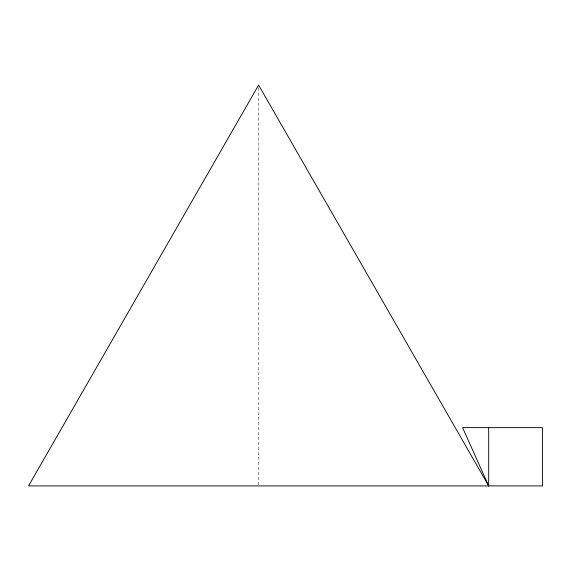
<?xml version="1.0" encoding="UTF-8"?>
<svg xmlns="http://www.w3.org/2000/svg" width="571" height="571" viewBox="0 0 571 571"><rect width="100%" height="100%" fill="white"/><g stroke="black" fill="none" stroke-linecap="round" stroke-linejoin="round"><path stroke-width="0.43" stroke-dasharray="2.85 2.14" d="M258.613 87.763L258.613 485.022"/><path stroke-width="0.86" d="M488.683 485.914L258.613 85.086L28.55 485.914L542.45 485.914L542.45 427.636L462.589 427.636L488.683 485.914L488.683 427.636"/></g></svg>
